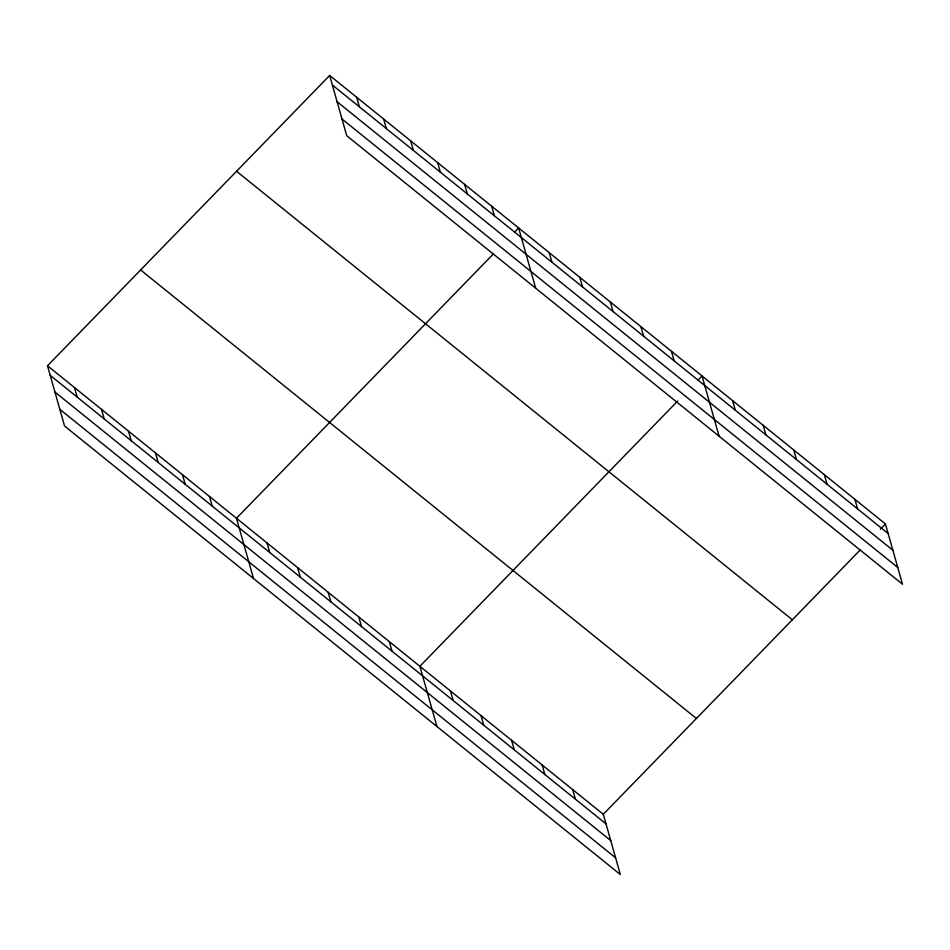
<?xml version="1.0" encoding="UTF-8"?>
<svg xmlns="http://www.w3.org/2000/svg" width="950" height="950" viewBox="0 0 950 950"><rect width="100%" height="100%" fill="white"/><g stroke="black" fill="none" stroke-linecap="round" stroke-linejoin="round"><path stroke-width="1.43" d="M47.5 365.774L603.286 814.293L620.338 874.534L64.552 426.016L47.5 365.774L329.662 75.466L885.447 523.984L902.5 584.226L346.714 135.708L329.662 75.466M493.323 253.994L236.467 518.273L253.519 578.514M514.579 232.121L518.629 227.964L535.681 288.206M677.754 400.959L419.876 666.283L436.929 726.524M697.989 380.131L702.038 375.974L719.091 436.216M603.286 814.293L860.154 550.014M880.389 529.186L885.447 523.984M332.369 85.037L888.155 533.556M337.108 101.757L892.893 550.276M341.976 118.987L897.774 567.506M236.55 171.261L792.336 619.78M140.612 269.966L696.398 718.485M50.208 375.345L605.993 823.864M54.946 392.065L610.731 840.584M59.814 409.296L615.612 857.814M854.881 499.308L857.589 508.879M824.315 474.644L827.023 484.215M793.749 449.979L796.456 459.551M763.182 425.303L765.89 434.874M732.604 400.639L735.324 410.21M671.472 351.298L674.179 360.869M640.906 326.634L643.613 336.205M610.339 301.969L613.047 311.541M579.761 277.293L582.481 286.864M549.195 252.629L551.903 262.2M491.637 206.174L494.344 215.745M464.633 184.395L467.353 193.966M437.641 162.604L440.349 172.176M410.649 140.814L413.357 150.397M383.657 119.035L386.365 128.606M572.719 789.616L575.427 799.188M356.654 97.244L359.361 106.827M542.153 764.952L544.861 774.523M511.587 740.288L514.294 749.859M481.021 715.611L483.728 725.182M450.442 690.947L453.162 700.518M389.31 641.606L392.017 651.178M358.744 616.942L361.451 626.513M328.178 592.278L330.885 601.849M297.611 567.601L300.319 577.173M267.033 542.937L269.741 552.508M209.475 496.482L212.183 506.053M182.483 474.703L185.191 484.274M155.479 452.912L158.187 462.484M128.488 431.134L131.195 440.705M101.496 409.343L104.203 418.914M74.492 387.553L77.199 397.136"/></g></svg>
